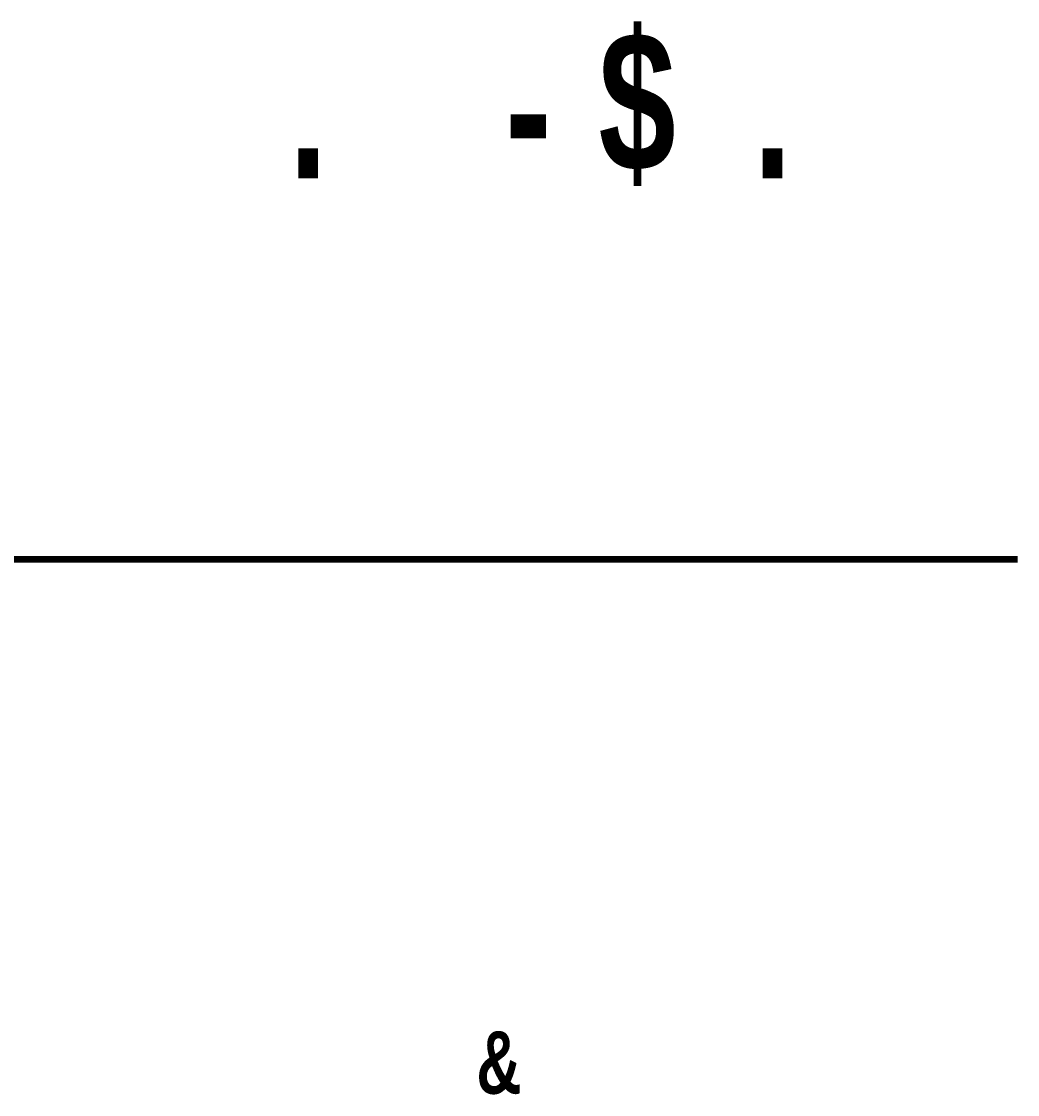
# Model space of a CAD drawing. Header units: inches. Extents: x 19 to 378, y -1 to 556.
# Drawn here: x 255.7 to 378, y 424.4 to 556.1 of the extents above; entities that cross this region are included whole.
import ezdxf

# ---------------------------------------------------------------- set-up
doc = ezdxf.new("R2010")
doc.units = ezdxf.units.IN
doc.layers.add('P', color=250, linetype='CONTINUOUS', lineweight=100)
doc.layers.add('Text', color=250, linetype='CONTINUOUS', lineweight=100)
doc.styles.get("Standard").update_dxf_attribs({"font": 'txt', "width": 0.75})

msp = doc.modelspace()

# ---------------------------------------------------------------- linework, layer by layer
at = {"layer": 'P', "color": 0, "linetype": 'CONTINUOUS'}
msp.add_lwpolyline([(18.89, 490.11), (378, 490.11)], dxfattribs=at)
msp.add_lwpolyline([(18.89, 490.11), (378, 490.11)], dxfattribs=at)

# ---------------------------------------------------------------- texts
at = {"layer": 'Text', "color": 0, "linetype": 'CONTINUOUS', "attachment_point": 4}
for s, insert, char_height, width in [('{\\fSquare721BT|b1|i0|c1|p15;$}', (326.56, 545.33), 17, 17.3333), ('{\\fSquare721BT|b1|i0|c1|p15;}', (256.44, 545.33), 17, 17.3333), ('{\\fSquare721BT|b1|i0|c1|p15;}', (273.33, 545.33), 17, 17.3333), ('{\\fSquare721BT|b1|i0|c1|p15;}', (280.11, 545.33), 17, 17.3333), ('{\\fSquare721BT|b1|i0|c1|p15; }', (302, 545.33), 17, 17.3333), ('{\\fSquare721BT|b1|i0|c1|p15; }', (332.44, 545.33), 17, 17.3333), ('{\\fSquare721BT|b1|i0|c1|p15;-}', (315.11, 545.33), 17, 17.3333), ('{\\fSquare721BT|b1|i0|c1|p15;.}', (288.56, 545.33), 17, 17.3333), ('{\\fSquare721BT|b1|i0|c1|p15;.}', (345.56, 545.33), 17, 17.3333), ('{\\fUnivers|b0|i0|c1|p15;}', (257.11, 523.11), 11.6667, 12), ('{\\fUnivers|b0|i0|c1|p15;}', (261.11, 523.11), 11.6667, 12), ('{\\fUnivers|b0|i0|c1|p15;}', (267.44, 523.11), 11.6667, 12), ('{\\fUnivers|b0|i0|c1|p15;}', (269.78, 523.11), 11.6667, 12), ('{\\fUnivers|b0|i0|c1|p15;}', (272.44, 523.11), 11.6667, 12), ('{\\fUnivers|b0|i0|c1|p15;}', (276.33, 523.11), 11.6667, 12), ('{\\fUnivers|b0|i0|c1|p15;}', (280.67, 523.11), 11.6667, 12), ('{\\fUnivers|b0|i0|c1|p15;}', (285, 523.11), 11.6667, 12), ('{\\fUnivers|b0|i0|c1|p15;}', (289, 523.11), 11.6667, 12), ('{\\fUnivers|b0|i0|c1|p15;}', (291.11, 523.11), 11.6667, 12), ('{\\fUnivers|b0|i0|c1|p15;}', (297.44, 523.11), 11.6667, 12), ('{\\fUnivers|b0|i0|c1|p15;}', (299.78, 523.11), 11.6667, 12), ('{\\fUnivers|b0|i0|c1|p15;}', (302.33, 523.11), 11.6667, 12), ('{\\fUnivers|b0|i0|c1|p15;}', (306.67, 523.11), 11.6667, 12), ('{\\fUnivers|b0|i0|c1|p15;}', (308.89, 523.11), 11.6667, 12), ('{\\fUnivers|b0|i0|c1|p15;}', (311.22, 523.11), 11.6667, 12), ('{\\fUnivers|b0|i0|c1|p15;}', (315.56, 523.11), 11.6667, 12), ('{\\fUnivers|b0|i0|c1|p15;}', (318.44, 523.11), 11.6667, 12), ('{\\fUnivers|b0|i0|c1|p15;}', (322.78, 523.11), 11.6667, 12), ('{\\fUnivers|b0|i0|c1|p15;}', (327.11, 523.11), 11.6667, 12), ('{\\fUnivers|b0|i0|c1|p15;}', (329.22, 523.11), 11.6667, 12), ('{\\fUnivers|b0|i0|c1|p15;}', (333.56, 523.11), 11.6667, 12), ('{\\fUnivers|b0|i0|c1|p15;}', (337.67, 523.11), 11.6667, 12), ('{\\fUnivers|b0|i0|c1|p15;}', (340.22, 523.11), 11.6667, 12), ('{\\fUnivers|b0|i0|c1|p15;}', (344.56, 523.11), 11.6667, 12), ('{\\fUnivers|b0|i0|c1|p15;}', (348.89, 523.11), 11.6667, 12), ('{\\fUnivers|b0|i0|c1|p15;}', (351.44, 523.11), 11.6667, 12), ('{\\fUnivers|b0|i0|c1|p15;}', (355.78, 523.11), 11.6667, 12), ('{\\fUnivers|b1|i1|c1|p15;}', (309.22, 504.44), 7.6667, 8), ('{\\fUnivers|b1|i1|c1|p15;}', (313.89, 504.44), 7.6667, 8), ('{\\fUnivers|b1|i1|c1|p15;}', (318.11, 504.44), 7.6667, 8), ('{\\fUnivers|b1|i1|c1|p15;}', (322.22, 504.44), 7.6667, 8), ('{\\fUnivers|b1|i1|c1|p15;}', (326.44, 504.44), 7.6667, 8), ('{\\fUnivers|b1|i1|c1|p15;}', (328.78, 504.44), 7.6667, 8), ('{\\fUnivers|b1|i1|c1|p15;}', (331.22, 504.44), 7.6667, 8), ('{\\fUnivers|b1|i1|c1|p15;}', (333.67, 504.44), 7.6667, 8), ('{\\fUnivers|b1|i1|c1|p15;}', (337.78, 504.44), 7.6667, 8), ('{\\fUnivers|b1|i1|c1|p15;}', (342, 504.44), 7.6667, 8), ('{\\fUnivers|b1|i1|c1|p15;}', (344.33, 504.44), 7.6667, 8), ('{\\fUnivers|b1|i1|c1|p15;}', (346.78, 504.44), 7.6667, 8), ('{\\fUnivers|b1|i1|c1|p15;}', (351, 504.44), 7.6667, 8), ('{\\fUnivers|b1|i1|c1|p15;}', (355.11, 504.44), 7.6667, 8), ('{\\fFutura|b1|i0|c1|p15;&}', (311.56, 428.33), 7.6667, 8), ('{\\fFutura|b1|i0|c1|p15;}', (259.89, 428.33), 7.6667, 8), ('{\\fFutura|b1|i0|c1|p15;}', (263.89, 428.33), 7.6667, 8), ('{\\fFutura|b1|i0|c1|p15; }', (268.22, 428.33), 7.6667, 8), ('{\\fFutura|b1|i0|c1|p15;}', (270.33, 428.33), 7.6667, 8), ('{\\fFutura|b1|i0|c1|p15;}', (273.67, 428.33), 7.6667, 8), ('{\\fFutura|b1|i0|c1|p15;}', (276, 428.33), 7.6667, 8), ('{\\fFutura|b1|i0|c1|p15;}', (280.33, 428.33), 7.6667, 8), ('{\\fFutura|b1|i0|c1|p15;}', (282.78, 428.33), 7.6667, 8), ('{\\fFutura|b1|i0|c1|p15;}', (285.11, 428.33), 7.6667, 8), ('{\\fFutura|b1|i0|c1|p15;}', (289, 428.33), 7.6667, 8), ('{\\fFutura|b1|i0|c1|p15;}', (295, 428.33), 7.6667, 8), ('{\\fFutura|b1|i0|c1|p15;}', (299.67, 428.33), 7.6667, 8), ('{\\fFutura|b1|i0|c1|p15;}', (304.33, 428.33), 7.6667, 8), ('{\\fFutura|b1|i0|c1|p15;}', (306.89, 428.33), 7.6667, 8)]:
    msp.add_mtext(s, dxfattribs=dict(at, insert=insert, char_height=char_height, width=width))

doc.saveas('drawing.dxf')
